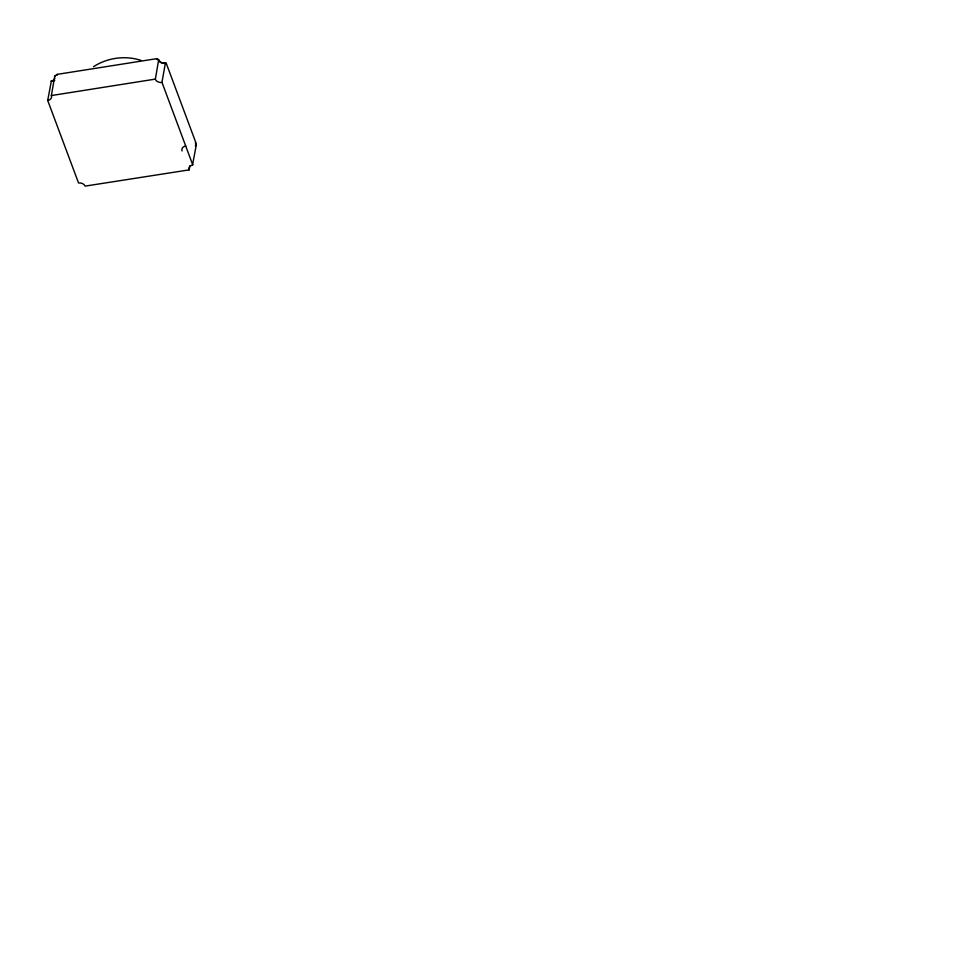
<?xml version="1.0" encoding="UTF-8"?>
<svg xmlns="http://www.w3.org/2000/svg" width="954" height="954" viewBox="0 0 954 954"><rect width="100%" height="100%" fill="white"/><g stroke="black" fill="none" stroke-linecap="round" stroke-linejoin="round"><path stroke-width="1.43" d="M47.7 100.456L47.974 100.408A5.45 4.162 9.9 0 0 51.373 95.555L54.748 76.105L57.073 74.388L156.814 58.647L158.734 59.935A5.45 4.162 9.9 0 0 165.328 63.036L166.246 63.298L195.808 142.528L196.178 145.592L192.517 165.03A5.45 4.162 9.9 0 0 189.119 169.884L85.144 186.113A5.45 4.162 9.9 0 0 78.55 183.001L47.7 100.456L51.361 81.007A5.45 4.162 9.9 0 0 54.831 78.24M165.388 63.024L161.941 82.438A5.45 4.162 9.9 0 1 155.347 79.337L158.662 59.72L156.921 58.957A7.656 5.843 9.9 0 0 157.291 59.661M189.142 169.931L189.858 165.769M93.54 66.685C107.277 57.753 125.332 55.201 140.942 60.388M166.163 63.31L166.246 63.298A7.656 5.843 9.9 0 1 159.783 62.046M51.373 95.555L155.275 79.122M195.427 142.587L195.916 145.628A5.45 4.162 9.9 0 0 195.284 145.783M185.72 146.022L185.446 146.069A5.45 4.162 9.9 0 0 182.047 150.923L182.059 150.97M51.921 81.317L51.087 81.042L52.327 81.257A7.656 5.843 9.9 0 0 53.209 81.03M57.073 74.388L57.109 74.448A7.656 5.843 9.9 0 1 57.312 75.187M54.748 76.105L54.76 76.153A5.45 4.162 9.9 0 1 54.903 76.678M162.001 82.426L192.791 164.994M54.783 80.327A7.656 5.843 9.9 0 1 54.032 80.72"/></g></svg>
